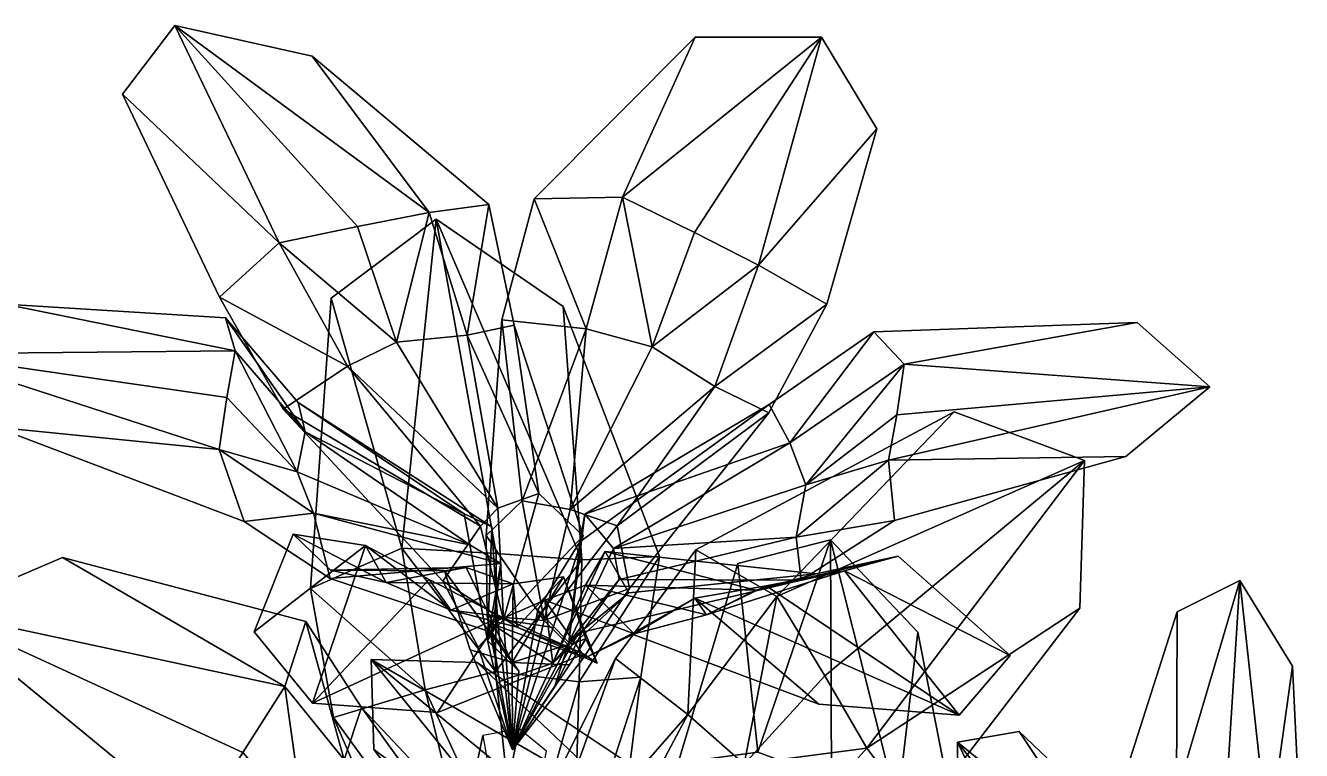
# Model space of a CAD drawing. Header units: metres. Extents: x -488 to 282, y -579 to 399.
# Drawn here: x 120.5 to 222, y 271.7 to 329.3 of the extents above; entities that cross this region are included whole.
import ezdxf

# ---------------------------------------------------------------- set-up
doc = ezdxf.new("R2010")
doc.units = ezdxf.units.M

msp = doc.modelspace()

# ---------------------------------------------------------------- linework, layer by layer
at = {"layer": 'coreopsi_1Pdcel', "color": 3}
for points in [[(158.152, 265.6449, 419.6849), (159.7494, 273.4234, 426.135), (156.8582, 272.902, 427.4759), (155.2336, 264.9882, 420.9017)], [(155.2336, 264.9882, 420.9017), (156.8582, 272.902, 427.4759), (157.2311, 270.8064, 429.9045), (155.5621, 262.6723, 423.1283)], [(160.3114, 263.7411, 421.1481), (161.9361, 271.6549, 427.7223), (159.7494, 273.4234, 426.135), (158.152, 265.6449, 419.6849)]]:
    msp.add_3dface(points, dxfattribs=at)
at = {"layer": 'coreopsi_1Petal1', "color": 3}
for points in [[(132.3839, 329.3286, 419.6786), (128.2127, 323.8712, 427.093), (140.6786, 312.0618, 435.2281)], [(132.3839, 329.3286, 419.6786), (140.6786, 312.0618, 435.2281), (128.2127, 323.8712, 427.093)], [(152.5904, 314.4592, 429.9161), (143.3046, 326.8857, 419.1799), (132.3839, 329.3286, 419.6786)], [(152.5904, 314.4592, 429.9161), (132.3839, 329.3286, 419.6786), (143.3046, 326.8857, 419.1799)], [(146.9043, 313.3588, 432.3873), (152.5904, 314.4592, 429.9161), (132.3839, 329.3286, 419.6786)], [(146.9043, 313.3588, 432.3873), (132.3839, 329.3286, 419.6786), (152.5904, 314.4592, 429.9161)], [(132.3839, 329.3286, 419.6786), (140.6786, 312.0618, 435.2281), (146.9043, 313.3588, 432.3873)], [(132.3839, 329.3286, 419.6786), (146.9043, 313.3588, 432.3873), (140.6786, 312.0618, 435.2281)], [(167.9809, 315.6938, 425.0471), (173.7487, 328.4108, 412.1609), (160.944, 315.5412, 423.2672)], [(167.9809, 315.6938, 425.0471), (160.944, 315.5412, 423.2672), (173.7487, 328.4108, 412.1609)], [(183.7883, 328.3973, 410.9942), (173.7487, 328.4108, 412.1609), (167.9809, 315.6938, 425.0471)], [(183.7883, 328.3973, 410.9942), (167.9809, 315.6938, 425.0471), (173.7487, 328.4108, 412.1609)], [(183.7883, 328.3973, 410.9942), (167.9809, 315.6938, 425.0471), (173.6938, 312.8734, 427.8615)], [(183.7883, 328.3973, 410.9942), (173.6938, 312.8734, 427.8615), (167.9809, 315.6938, 425.0471)], [(173.6938, 312.8734, 427.8615), (178.7829, 310.2707, 430.5028), (183.7883, 328.3973, 410.9942)], [(173.6938, 312.8734, 427.8615), (183.7883, 328.3973, 410.9942), (178.7829, 310.2707, 430.5028)], [(178.7829, 310.2707, 430.5028), (188.2024, 321.1203, 418.277), (183.7883, 328.3973, 410.9942)], [(178.7829, 310.2707, 430.5028), (183.7883, 328.3973, 410.9942), (188.2024, 321.1203, 418.277)], [(157.3316, 315.1037, 425.8228), (143.3046, 326.8857, 419.1799), (152.5904, 314.4592, 429.9161)], [(157.3316, 315.1037, 425.8228), (152.5904, 314.4592, 429.9161), (143.3046, 326.8857, 419.1799)], [(140.6786, 312.0618, 435.2281), (128.2127, 323.8712, 427.093), (135.9377, 307.7411, 438.6289)], [(140.6786, 312.0618, 435.2281), (135.9377, 307.7411, 438.6289), (128.2127, 323.8712, 427.093)], [(184.215, 307.1888, 431.3045), (188.2024, 321.1203, 418.277), (178.7829, 310.2707, 430.5028)], [(184.215, 307.1888, 431.3045), (178.7829, 310.2707, 430.5028), (188.2024, 321.1203, 418.277)], [(165.074, 305.2166, 427.741), (160.944, 315.5412, 423.2672), (158.3909, 305.9477, 425.797)], [(165.074, 305.2166, 427.741), (158.3909, 305.9477, 425.797), (160.944, 315.5412, 423.2672)], [(167.9809, 315.6938, 425.0471), (160.944, 315.5412, 423.2672), (165.074, 305.2166, 427.741)], [(167.9809, 315.6938, 425.0471), (165.074, 305.2166, 427.741), (160.944, 315.5412, 423.2672)], [(167.9809, 315.6938, 425.0471), (165.074, 305.2166, 427.741), (170.3273, 303.7976, 428.5833)], [(167.9809, 315.6938, 425.0471), (170.3273, 303.7976, 428.5833), (165.074, 305.2166, 427.741)], [(173.6938, 312.8734, 427.8615), (167.9809, 315.6938, 425.0471), (170.3273, 303.7976, 428.5833)], [(173.6938, 312.8734, 427.8615), (170.3273, 303.7976, 428.5833), (167.9809, 315.6938, 425.0471)], [(155.6276, 304.704, 429.1629), (157.3316, 315.1037, 425.8228), (152.5904, 314.4592, 429.9161)], [(155.6276, 304.704, 429.1629), (152.5904, 314.4592, 429.9161), (157.3316, 315.1037, 425.8228)], [(159.3473, 305.5177, 426.1922), (157.3316, 315.1037, 425.8228), (155.6276, 304.704, 429.1629)], [(159.3473, 305.5177, 426.1922), (155.6276, 304.704, 429.1629), (157.3316, 315.1037, 425.8228)], [(153.1626, 313.9471, 427.9521), (144.7961, 307.6574, 431.5809), (150.4334, 287.7827, 434.2212)], [(153.1626, 313.9471, 427.9521), (150.4334, 287.7827, 434.2212), (144.7961, 307.6574, 431.5809)], [(149.9993, 304.1659, 432.0175), (152.5904, 314.4592, 429.9161), (146.9043, 313.3588, 432.3873)], [(149.9993, 304.1659, 432.0175), (146.9043, 313.3588, 432.3873), (152.5904, 314.4592, 429.9161)], [(149.9993, 304.1659, 432.0175), (155.6276, 304.704, 429.1629), (152.5904, 314.4592, 429.9161)], [(149.9993, 304.1659, 432.0175), (152.5904, 314.4592, 429.9161), (155.6276, 304.704, 429.1629)], [(153.1626, 313.9471, 427.9521), (150.4334, 287.7827, 434.2212), (157.9396, 287.3668, 432.8922)], [(153.1626, 313.9471, 427.9521), (157.9396, 287.3668, 432.8922), (150.4334, 287.7827, 434.2212)], [(164.7269, 286.8562, 431.7497), (163.2666, 307.0008, 427.3166), (153.1626, 313.9471, 427.9521)], [(164.7269, 286.8562, 431.7497), (153.1626, 313.9471, 427.9521), (163.2666, 307.0008, 427.3166)], [(157.9396, 287.3668, 432.8922), (164.7269, 286.8562, 431.7497), (153.1626, 313.9471, 427.9521)], [(157.9396, 287.3668, 432.8922), (153.1626, 313.9471, 427.9521), (164.7269, 286.8562, 431.7497)], [(146.9043, 313.3588, 432.3873), (140.6786, 312.0618, 435.2281), (149.9993, 304.1659, 432.0175)], [(146.9043, 313.3588, 432.3873), (149.9993, 304.1659, 432.0175), (140.6786, 312.0618, 435.2281)], [(170.3273, 303.7976, 428.5833), (178.7829, 310.2707, 430.5028), (173.6938, 312.8734, 427.8615)], [(170.3273, 303.7976, 428.5833), (173.6938, 312.8734, 427.8615), (178.7829, 310.2707, 430.5028)], [(140.6786, 312.0618, 435.2281), (135.9377, 307.7411, 438.6289), (146.0967, 302.2592, 435.4019)], [(140.6786, 312.0618, 435.2281), (146.0967, 302.2592, 435.4019), (135.9377, 307.7411, 438.6289)], [(140.6786, 312.0618, 435.2281), (146.0967, 302.2592, 435.4019), (149.9993, 304.1659, 432.0175)], [(140.6786, 312.0618, 435.2281), (149.9993, 304.1659, 432.0175), (146.0967, 302.2592, 435.4019)], [(170.3273, 303.7976, 428.5833), (175.3252, 300.6332, 430.8468), (178.7829, 310.2707, 430.5028)], [(170.3273, 303.7976, 428.5833), (178.7829, 310.2707, 430.5028), (175.3252, 300.6332, 430.8468)], [(175.3252, 300.6332, 430.8468), (184.215, 307.1888, 431.3045), (178.7829, 310.2707, 430.5028)], [(175.3252, 300.6332, 430.8468), (178.7829, 310.2707, 430.5028), (184.215, 307.1888, 431.3045)], [(146.0967, 302.2592, 435.4019), (135.9377, 307.7411, 438.6289), (140.9991, 298.8349, 438.7586)], [(146.0967, 302.2592, 435.4019), (140.9991, 298.8349, 438.7586), (135.9377, 307.7411, 438.6289)], [(150.4334, 287.7827, 434.2212), (144.7961, 307.6574, 431.5809), (143.1564, 284.585, 434.6024)], [(150.4334, 287.7827, 434.2212), (143.1564, 284.585, 434.6024), (144.7961, 307.6574, 431.5809)], [(137.189, 303.4783, 447.7125), (118.9, 307.1811, 450.4896), (112.443, 303.2338, 458.7482)], [(137.189, 303.4783, 447.7125), (112.443, 303.2338, 458.7482), (118.9, 307.1811, 450.4896)], [(136.4213, 306.0875, 442.0334), (118.9, 307.1811, 450.4896), (137.189, 303.4783, 447.7125)], [(136.4213, 306.0875, 442.0334), (137.189, 303.4783, 447.7125), (118.9, 307.1811, 450.4896)], [(170.9247, 287.1125, 428.7237), (163.2666, 307.0008, 427.3166), (164.7269, 286.8562, 431.7497)], [(170.9247, 287.1125, 428.7237), (164.7269, 286.8562, 431.7497), (163.2666, 307.0008, 427.3166)], [(179.6009, 298.5482, 431.6803), (184.215, 307.1888, 431.3045), (175.3252, 300.6332, 430.8468)], [(179.6009, 298.5482, 431.6803), (175.3252, 300.6332, 430.8468), (184.215, 307.1888, 431.3045)], [(142.1735, 299.3525, 437.833), (136.4213, 306.0875, 442.0334), (142.7456, 297.0202, 442.023)], [(142.1735, 299.3525, 437.833), (142.7456, 297.0202, 442.023), (136.4213, 306.0875, 442.0334)], [(142.7456, 297.0202, 442.023), (136.4213, 306.0875, 442.0334), (137.189, 303.4783, 447.7125)], [(142.7456, 297.0202, 442.023), (137.189, 303.4783, 447.7125), (136.4213, 306.0875, 442.0334)], [(161.3074, 292.1408, 434.5612), (159.3473, 305.5177, 426.1922), (155.6276, 304.704, 429.1629)], [(161.3074, 292.1408, 434.5612), (155.6276, 304.704, 429.1629), (159.3473, 305.5177, 426.1922)], [(159.9926, 291.5412, 436.9478), (158.3909, 305.9477, 425.797), (157.1221, 288.8025, 433.0689)], [(159.9926, 291.5412, 436.9478), (157.1221, 288.8025, 433.0689), (158.3909, 305.9477, 425.797)], [(165.074, 305.2166, 427.741), (158.3909, 305.9477, 425.797), (159.9926, 291.5412, 436.9478)], [(165.074, 305.2166, 427.741), (159.9926, 291.5412, 436.9478), (158.3909, 305.9477, 425.797)], [(164.8352, 288.7788, 432.8759), (159.3473, 305.5177, 426.1922), (161.3074, 292.1408, 434.5612)], [(164.8352, 288.7788, 432.8759), (161.3074, 292.1408, 434.5612), (159.3473, 305.5177, 426.1922)], [(190.3778, 302.4198, 438.6281), (208.8994, 305.7276, 435.9726), (187.9521, 304.9878, 432.2853)], [(190.3778, 302.4198, 438.6281), (187.9521, 304.9878, 432.2853), (208.8994, 305.7276, 435.9726)], [(214.6771, 300.6192, 442.5054), (208.8994, 305.7276, 435.9726), (190.3778, 302.4198, 438.6281)], [(214.6771, 300.6192, 442.5054), (190.3778, 302.4198, 438.6281), (208.8994, 305.7276, 435.9726)], [(158.0695, 290.9615, 436.7788), (155.6276, 304.704, 429.1629), (149.9993, 304.1659, 432.0175)], [(158.0695, 290.9615, 436.7788), (149.9993, 304.1659, 432.0175), (155.6276, 304.704, 429.1629)], [(161.3074, 292.1408, 434.5612), (155.6276, 304.704, 429.1629), (158.0695, 290.9615, 436.7788)], [(161.3074, 292.1408, 434.5612), (158.0695, 290.9615, 436.7788), (155.6276, 304.704, 429.1629)], [(163.8086, 290.8575, 435.8092), (165.074, 305.2166, 427.741), (159.9926, 291.5412, 436.9478)], [(163.8086, 290.8575, 435.8092), (159.9926, 291.5412, 436.9478), (165.074, 305.2166, 427.741)], [(170.3273, 303.7976, 428.5833), (165.074, 305.2166, 427.741), (163.8086, 290.8575, 435.8092)], [(170.3273, 303.7976, 428.5833), (163.8086, 290.8575, 435.8092), (165.074, 305.2166, 427.741)], [(181.2702, 296.1454, 436.8499), (187.9521, 304.9878, 432.2853), (179.6253, 299.213, 430.7784)], [(181.2702, 296.1454, 436.8499), (179.6253, 299.213, 430.7784), (187.9521, 304.9878, 432.2853)], [(190.3778, 302.4198, 438.6281), (187.9521, 304.9878, 432.2853), (181.2702, 296.1454, 436.8499)], [(190.3778, 302.4198, 438.6281), (181.2702, 296.1454, 436.8499), (187.9521, 304.9878, 432.2853)], [(136.5121, 299.7594, 452.7485), (137.189, 303.4783, 447.7125), (112.443, 303.2338, 458.7482)], [(136.5121, 299.7594, 452.7485), (112.443, 303.2338, 458.7482), (137.189, 303.4783, 447.7125)], [(142.1137, 293.8466, 447.4677), (137.189, 303.4783, 447.7125), (136.5121, 299.7594, 452.7485)], [(142.1137, 293.8466, 447.4677), (136.5121, 299.7594, 452.7485), (137.189, 303.4783, 447.7125)], [(142.1137, 293.8466, 447.4677), (142.7456, 297.0202, 442.023), (137.189, 303.4783, 447.7125)], [(142.1137, 293.8466, 447.4677), (137.189, 303.4783, 447.7125), (142.7456, 297.0202, 442.023)], [(149.9993, 304.1659, 432.0175), (146.0967, 302.2592, 435.4019), (158.0695, 290.9615, 436.7788)], [(149.9993, 304.1659, 432.0175), (158.0695, 290.9615, 436.7788), (146.0967, 302.2592, 435.4019)], [(163.8086, 290.8575, 435.8092), (175.3252, 300.6332, 430.8468), (170.3273, 303.7976, 428.5833)], [(163.8086, 290.8575, 435.8092), (170.3273, 303.7976, 428.5833), (175.3252, 300.6332, 430.8468)], [(112.443, 303.2338, 458.7482), (118.1183, 297.4109, 464.7515), (135.9106, 295.6295, 458.3246)], [(112.443, 303.2338, 458.7482), (135.9106, 295.6295, 458.3246), (118.1183, 297.4109, 464.7515)], [(112.443, 303.2338, 458.7482), (135.9106, 295.6295, 458.3246), (136.5121, 299.7594, 452.7485)], [(112.443, 303.2338, 458.7482), (136.5121, 299.7594, 452.7485), (135.9106, 295.6295, 458.3246)], [(190.3778, 302.4198, 438.6281), (181.2702, 296.1454, 436.8499), (182.5424, 292.8127, 441.0445)], [(190.3778, 302.4198, 438.6281), (182.5424, 292.8127, 441.0445), (181.2702, 296.1454, 436.8499)], [(189.7916, 298.3968, 444.2835), (190.3778, 302.4198, 438.6281), (182.5424, 292.8127, 441.0445)], [(189.7916, 298.3968, 444.2835), (182.5424, 292.8127, 441.0445), (190.3778, 302.4198, 438.6281)], [(214.6771, 300.6192, 442.5054), (190.3778, 302.4198, 438.6281), (189.7916, 298.3968, 444.2835)], [(214.6771, 300.6192, 442.5054), (189.7916, 298.3968, 444.2835), (190.3778, 302.4198, 438.6281)], [(146.0967, 302.2592, 435.4019), (140.9991, 298.8349, 438.7586), (156.6729, 289.5381, 440.293)], [(146.0967, 302.2592, 435.4019), (156.6729, 289.5381, 440.293), (140.9991, 298.8349, 438.7586)], [(158.0695, 290.9615, 436.7788), (146.0967, 302.2592, 435.4019), (156.6729, 289.5381, 440.293)], [(158.0695, 290.9615, 436.7788), (156.6729, 289.5381, 440.293), (146.0967, 302.2592, 435.4019)], [(167.5515, 289.5517, 436.8474), (175.3252, 300.6332, 430.8468), (163.8086, 290.8575, 435.8092)], [(167.5515, 289.5517, 436.8474), (163.8086, 290.8575, 435.8092), (175.3252, 300.6332, 430.8468)], [(167.5515, 289.5517, 436.8474), (179.6009, 298.5482, 431.6803), (175.3252, 300.6332, 430.8468)], [(167.5515, 289.5517, 436.8474), (175.3252, 300.6332, 430.8468), (179.6009, 298.5482, 431.6803)], [(189.13, 294.7849, 449.3988), (207.9924, 295.0825, 449.5862), (214.6771, 300.6192, 442.5054)], [(189.13, 294.7849, 449.3988), (214.6771, 300.6192, 442.5054), (207.9924, 295.0825, 449.5862)], [(189.7916, 298.3968, 444.2835), (189.13, 294.7849, 449.3988), (214.6771, 300.6192, 442.5054)], [(189.7916, 298.3968, 444.2835), (214.6771, 300.6192, 442.5054), (189.13, 294.7849, 449.3988)], [(136.5121, 299.7594, 452.7485), (135.9106, 295.6295, 458.3246), (142.1137, 293.8466, 447.4677)], [(136.5121, 299.7594, 452.7485), (142.1137, 293.8466, 447.4677), (135.9106, 295.6295, 458.3246)], [(157.5746, 289.4705, 433.3466), (142.1735, 299.3525, 437.833), (155.3913, 290.5146, 437.8997)], [(157.5746, 289.4705, 433.3466), (155.3913, 290.5146, 437.8997), (142.1735, 299.3525, 437.833)], [(155.3913, 290.5146, 437.8997), (142.1735, 299.3525, 437.833), (142.7456, 297.0202, 442.023)], [(155.3913, 290.5146, 437.8997), (142.7456, 297.0202, 442.023), (142.1735, 299.3525, 437.833)], [(156.6729, 289.5381, 440.293), (140.9991, 298.8349, 438.7586), (153.6947, 285.1507, 438.6596)], [(156.6729, 289.5381, 440.293), (153.6947, 285.1507, 438.6596), (140.9991, 298.8349, 438.7586)], [(164.9828, 290.4872, 437.4051), (179.6253, 299.213, 430.7784), (164.5734, 288.2822, 432.33)], [(164.9828, 290.4872, 437.4051), (164.5734, 288.2822, 432.33), (179.6253, 299.213, 430.7784)], [(181.2702, 296.1454, 436.8499), (179.6253, 299.213, 430.7784), (164.9828, 290.4872, 437.4051)], [(181.2702, 296.1454, 436.8499), (164.9828, 290.4872, 437.4051), (179.6253, 299.213, 430.7784)], [(168.5405, 284.5851, 437.8185), (179.6009, 298.5482, 431.6803), (167.5515, 289.5517, 436.8474)], [(168.5405, 284.5851, 437.8185), (167.5515, 289.5517, 436.8474), (179.6009, 298.5482, 431.6803)], [(180.2318, 283.9312, 429.9157), (194.3371, 298.6282, 425.5813), (173.8034, 287.66, 427.07)], [(180.2318, 283.9312, 429.9157), (173.8034, 287.66, 427.07), (194.3371, 298.6282, 425.5813)], [(204.7071, 294.7568, 426.0316), (194.3371, 298.6282, 425.5813), (180.2318, 283.9312, 429.9157)], [(204.7071, 294.7568, 426.0316), (180.2318, 283.9312, 429.9157), (194.3371, 298.6282, 425.5813)], [(182.5424, 292.8127, 441.0445), (189.13, 294.7849, 449.3988), (189.7916, 298.3968, 444.2835)], [(182.5424, 292.8127, 441.0445), (189.7916, 298.3968, 444.2835), (189.13, 294.7849, 449.3988)], [(135.9106, 295.6295, 458.3246), (118.1183, 297.4109, 464.7515), (137.8835, 289.9016, 462.3258)], [(135.9106, 295.6295, 458.3246), (137.8835, 289.9016, 462.3258), (118.1183, 297.4109, 464.7515)], [(155.8432, 288.0481, 441.1408), (142.7456, 297.0202, 442.023), (142.1137, 293.8466, 447.4677)], [(155.8432, 288.0481, 441.1408), (142.1137, 293.8466, 447.4677), (142.7456, 297.0202, 442.023)], [(155.3913, 290.5146, 437.8997), (142.7456, 297.0202, 442.023), (155.8432, 288.0481, 441.1408)], [(155.3913, 290.5146, 437.8997), (155.8432, 288.0481, 441.1408), (142.7456, 297.0202, 442.023)], [(135.9106, 295.6295, 458.3246), (137.8835, 289.9016, 462.3258), (143.3935, 290.5674, 451.702)], [(135.9106, 295.6295, 458.3246), (143.3935, 290.5674, 451.702), (137.8835, 289.9016, 462.3258)], [(135.9106, 295.6295, 458.3246), (143.3935, 290.5674, 451.702), (142.1137, 293.8466, 447.4677)], [(135.9106, 295.6295, 458.3246), (142.1137, 293.8466, 447.4677), (143.3935, 290.5674, 451.702)], [(167.2572, 287.7562, 439.3273), (181.2702, 296.1454, 436.8499), (164.9828, 290.4872, 437.4051)], [(167.2572, 287.7562, 439.3273), (164.9828, 290.4872, 437.4051), (181.2702, 296.1454, 436.8499)], [(182.5424, 292.8127, 441.0445), (181.2702, 296.1454, 436.8499), (167.2572, 287.7562, 439.3273)], [(182.5424, 292.8127, 441.0445), (167.2572, 287.7562, 439.3273), (181.2702, 296.1454, 436.8499)], [(204.7071, 294.7568, 426.0316), (180.2318, 283.9312, 429.9157), (184.0649, 277.6402, 431.9188)], [(204.7071, 294.7568, 426.0316), (184.0649, 277.6402, 431.9188), (180.2318, 283.9312, 429.9157)], [(181.7697, 288.6572, 445.7615), (189.5856, 289.9978, 453.464), (189.13, 294.7849, 449.3988)], [(181.7697, 288.6572, 445.7615), (189.13, 294.7849, 449.3988), (189.5856, 289.9978, 453.464)], [(182.5424, 292.8127, 441.0445), (181.7697, 288.6572, 445.7615), (189.13, 294.7849, 449.3988)], [(182.5424, 292.8127, 441.0445), (189.13, 294.7849, 449.3988), (181.7697, 288.6572, 445.7615)], [(184.0649, 277.6402, 431.9188), (187.4053, 271.8947, 433.7804), (204.7071, 294.7568, 426.0316)], [(184.0649, 277.6402, 431.9188), (204.7071, 294.7568, 426.0316), (187.4053, 271.8947, 433.7804)], [(187.4053, 271.8947, 433.7804), (204.3312, 283.0212, 429.6208), (204.7071, 294.7568, 426.0316)], [(187.4053, 271.8947, 433.7804), (204.7071, 294.7568, 426.0316), (204.3312, 283.0212, 429.6208)], [(189.5856, 289.9978, 453.464), (207.9924, 295.0825, 449.5862), (189.13, 294.7849, 449.3988)], [(189.5856, 289.9978, 453.464), (189.13, 294.7849, 449.3988), (207.9924, 295.0825, 449.5862)], [(142.1137, 293.8466, 447.4677), (143.3935, 290.5674, 451.702), (155.8432, 288.0481, 441.1408)], [(142.1137, 293.8466, 447.4677), (155.8432, 288.0481, 441.1408), (143.3935, 290.5674, 451.702)], [(167.2572, 287.7562, 439.3273), (181.7697, 288.6572, 445.7615), (182.5424, 292.8127, 441.0445)], [(167.2572, 287.7562, 439.3273), (182.5424, 292.8127, 441.0445), (181.7697, 288.6572, 445.7615)], [(159.9926, 291.5412, 436.9478), (157.1221, 288.8025, 433.0689), (161.7448, 282.029, 432.1456)], [(159.9926, 291.5412, 436.9478), (161.7448, 282.029, 432.1456), (157.1221, 288.8025, 433.0689)], [(158.5034, 282.0877, 432.6932), (161.3074, 292.1408, 434.5612), (158.0695, 290.9615, 436.7788)], [(158.5034, 282.0877, 432.6932), (158.0695, 290.9615, 436.7788), (161.3074, 292.1408, 434.5612)], [(158.5034, 282.0877, 432.6932), (164.8352, 288.7788, 432.8759), (161.3074, 292.1408, 434.5612)], [(158.5034, 282.0877, 432.6932), (161.3074, 292.1408, 434.5612), (164.8352, 288.7788, 432.8759)], [(163.8086, 290.8575, 435.8092), (159.9926, 291.5412, 436.9478), (161.7448, 282.029, 432.1456)], [(163.8086, 290.8575, 435.8092), (161.7448, 282.029, 432.1456), (159.9926, 291.5412, 436.9478)], [(143.3935, 290.5674, 451.702), (137.8835, 289.9016, 462.3258), (144.734, 285.3754, 456.1991)], [(143.3935, 290.5674, 451.702), (144.734, 285.3754, 456.1991), (137.8835, 289.9016, 462.3258)], [(155.8432, 288.0481, 441.1408), (143.3935, 290.5674, 451.702), (158.2966, 286.5665, 443.9889)], [(155.8432, 288.0481, 441.1408), (158.2966, 286.5665, 443.9889), (143.3935, 290.5674, 451.702)], [(143.3935, 290.5674, 451.702), (144.734, 285.3754, 456.1991), (158.2966, 286.5665, 443.9889)], [(143.3935, 290.5674, 451.702), (158.2966, 286.5665, 443.9889), (144.734, 285.3754, 456.1991)], [(157.2459, 280.4422, 435.1569), (155.3913, 290.5146, 437.8997), (155.8432, 288.0481, 441.1408)], [(157.2459, 280.4422, 435.1569), (155.8432, 288.0481, 441.1408), (155.3913, 290.5146, 437.8997)], [(157.2459, 280.4422, 435.1569), (157.5746, 289.4705, 433.3466), (155.3913, 290.5146, 437.8997)], [(157.2459, 280.4422, 435.1569), (155.3913, 290.5146, 437.8997), (157.5746, 289.4705, 433.3466)], [(158.0695, 290.9615, 436.7788), (156.6729, 289.5381, 440.293), (158.5034, 282.0877, 432.6932)], [(158.0695, 290.9615, 436.7788), (158.5034, 282.0877, 432.6932), (156.6729, 289.5381, 440.293)], [(161.7448, 282.029, 432.1456), (167.5515, 289.5517, 436.8474), (163.8086, 290.8575, 435.8092)], [(161.7448, 282.029, 432.1456), (163.8086, 290.8575, 435.8092), (167.5515, 289.5517, 436.8474)], [(167.2572, 287.7562, 439.3273), (164.9828, 290.4872, 437.4051), (163.6926, 280.2773, 434.1326)], [(167.2572, 287.7562, 439.3273), (163.6926, 280.2773, 434.1326), (164.9828, 290.4872, 437.4051)], [(164.9828, 290.4872, 437.4051), (164.5734, 288.2822, 432.33), (163.6926, 280.2773, 434.1326)], [(164.9828, 290.4872, 437.4051), (163.6926, 280.2773, 434.1326), (164.5734, 288.2822, 432.33)], [(156.6729, 289.5381, 440.293), (153.6947, 285.1507, 438.6596), (158.5034, 282.0877, 432.6932)], [(156.6729, 289.5381, 440.293), (158.5034, 282.0877, 432.6932), (153.6947, 285.1507, 438.6596)], [(158.0588, 281.8372, 430.924), (157.5746, 289.4705, 433.3466), (157.2459, 280.4422, 435.1569)], [(158.0588, 281.8372, 430.924), (157.2459, 280.4422, 435.1569), (157.5746, 289.4705, 433.3466)], [(161.7448, 282.029, 432.1456), (168.5405, 284.5851, 437.8185), (167.5515, 289.5517, 436.8474)], [(161.7448, 282.029, 432.1456), (167.5515, 289.5517, 436.8474), (168.5405, 284.5851, 437.8185)], [(182.1858, 285.2359, 449.1445), (189.5856, 289.9978, 453.464), (181.7697, 288.6572, 445.7615)], [(182.1858, 285.2359, 449.1445), (181.7697, 288.6572, 445.7615), (189.5856, 289.9978, 453.464)], [(141.7919, 288.8965, 464.1929), (138.6899, 281.1433, 481.7987), (147.5362, 287.9926, 466.6085)], [(141.7919, 288.8965, 464.1929), (147.5362, 287.9926, 466.6085), (138.6899, 281.1433, 481.7987)], [(144.7584, 286.0402, 455.2972), (141.7919, 288.8965, 464.1929), (149.1901, 285.0441, 456.9377)], [(144.7584, 286.0402, 455.2972), (149.1901, 285.0441, 456.9377), (141.7919, 288.8965, 464.1929)], [(149.1901, 285.0441, 456.9377), (141.7919, 288.8965, 464.1929), (147.5362, 287.9926, 466.6085)], [(149.1901, 285.0441, 456.9377), (147.5362, 287.9926, 466.6085), (141.7919, 288.8965, 464.1929)], [(161.7448, 282.029, 432.1456), (157.1221, 288.8025, 433.0689), (157.2139, 282.3687, 432.7334)], [(161.7448, 282.029, 432.1456), (157.2139, 282.3687, 432.7334), (157.1221, 288.8025, 433.0689)], [(162.4548, 281.474, 430.5639), (164.8352, 288.7788, 432.8759), (158.5034, 282.0877, 432.6932)], [(162.4548, 281.474, 430.5639), (158.5034, 282.0877, 432.6932), (164.8352, 288.7788, 432.8759)], [(163.6926, 280.2773, 434.1326), (164.5734, 288.2822, 432.33), (161.2318, 282.8758, 431.272)], [(163.6926, 280.2773, 434.1326), (161.2318, 282.8758, 431.272), (164.5734, 288.2822, 432.33)], [(167.7091, 285.2896, 442.5684), (181.7697, 288.6572, 445.7615), (167.2572, 287.7562, 439.3273)], [(167.7091, 285.2896, 442.5684), (167.2572, 287.7562, 439.3273), (181.7697, 288.6572, 445.7615)], [(167.7091, 285.2896, 442.5684), (182.1858, 285.2359, 449.1445), (181.7697, 288.6572, 445.7615)], [(167.7091, 285.2896, 442.5684), (181.7697, 288.6572, 445.7615), (182.1858, 285.2359, 449.1445)], [(184.5103, 288.4387, 361.918), (177.1407, 286.5629, 367.104), (178.7415, 271.5692, 375.5932)], [(184.5103, 288.4387, 361.918), (178.7415, 271.5692, 375.5932), (177.1407, 286.5629, 367.104)], [(184.5103, 288.4387, 361.918), (178.7415, 271.5692, 375.5932), (184.5807, 269.3745, 374.4437)], [(184.5103, 288.4387, 361.918), (184.5807, 269.3745, 374.4437), (178.7415, 271.5692, 375.5932)], [(189.8455, 267.3092, 373.4946), (191.4576, 281.1165, 363.3979), (184.5103, 288.4387, 361.918)], [(189.8455, 267.3092, 373.4946), (184.5103, 288.4387, 361.918), (191.4576, 281.1165, 363.3979)], [(184.5807, 269.3745, 374.4437), (189.8455, 267.3092, 373.4946), (184.5103, 288.4387, 361.918)], [(184.5807, 269.3745, 374.4437), (184.5103, 288.4387, 361.918), (189.8455, 267.3092, 373.4946)], [(147.5362, 287.9926, 466.6085), (138.6899, 281.1433, 481.7987), (143.3318, 275.4557, 490.2594)], [(147.5362, 287.9926, 466.6085), (143.3318, 275.4557, 490.2594), (138.6899, 281.1433, 481.7987)], [(150.4334, 287.7827, 434.2212), (143.1564, 284.585, 434.6024), (152.287, 276.5363, 429.6574)], [(150.4334, 287.7827, 434.2212), (152.287, 276.5363, 429.6574), (143.1564, 284.585, 434.6024)], [(152.6099, 285.2828, 469.1706), (147.5362, 287.9926, 466.6085), (143.3318, 275.4557, 490.2594)], [(152.6099, 285.2828, 469.1706), (143.3318, 275.4557, 490.2594), (147.5362, 287.9926, 466.6085)], [(154.3287, 282.8617, 459.9289), (149.1901, 285.0441, 456.9377), (147.5362, 287.9926, 466.6085)], [(154.3287, 282.8617, 459.9289), (147.5362, 287.9926, 466.6085), (149.1901, 285.0441, 456.9377)], [(154.3287, 282.8617, 459.9289), (147.5362, 287.9926, 466.6085), (152.6099, 285.2828, 469.1706)], [(154.3287, 282.8617, 459.9289), (152.6099, 285.2828, 469.1706), (147.5362, 287.9926, 466.6085)], [(150.4334, 287.7827, 434.2212), (152.287, 276.5363, 429.6574), (157.8783, 277.9729, 427.8968)], [(150.4334, 287.7827, 434.2212), (157.8783, 277.9729, 427.8968), (152.287, 276.5363, 429.6574)], [(157.9396, 287.3668, 432.8922), (150.4334, 287.7827, 434.2212), (157.8783, 277.9729, 427.8968)], [(157.9396, 287.3668, 432.8922), (157.8783, 277.9729, 427.8968), (150.4334, 287.7827, 434.2212)], [(155.8432, 288.0481, 441.1408), (158.2966, 286.5665, 443.9889), (157.2459, 280.4422, 435.1569)], [(155.8432, 288.0481, 441.1408), (157.2459, 280.4422, 435.1569), (158.2966, 286.5665, 443.9889)], [(157.8783, 277.9729, 427.8968), (164.7269, 286.8562, 431.7497), (157.9396, 287.3668, 432.8922)], [(157.8783, 277.9729, 427.8968), (157.9396, 287.3668, 432.8922), (164.7269, 286.8562, 431.7497)], [(165.0309, 284.8428, 443.6893), (166.6066, 287.5157, 441.101), (162.4352, 278.6318, 436.5963)], [(165.0309, 284.8428, 443.6893), (162.4352, 278.6318, 436.5963), (166.6066, 287.5157, 441.101)], [(166.6066, 287.5157, 441.101), (168.4847, 284.2269, 437.046), (162.4352, 278.6318, 436.5963)], [(166.6066, 287.5157, 441.101), (162.4352, 278.6318, 436.5963), (168.4847, 284.2269, 437.046)], [(163.6926, 280.2773, 434.1326), (167.7091, 285.2896, 442.5684), (167.2572, 287.7562, 439.3273)], [(163.6926, 280.2773, 434.1326), (167.2572, 287.7562, 439.3273), (167.7091, 285.2896, 442.5684)], [(169.4258, 277.5297, 424.1014), (170.9247, 287.1125, 428.7237), (164.53, 277.1653, 426.0807)], [(169.4258, 277.5297, 424.1014), (164.53, 277.1653, 426.0807), (170.9247, 287.1125, 428.7237)], [(164.53, 277.1653, 426.0807), (170.9247, 287.1125, 428.7237), (164.7269, 286.8562, 431.7497)], [(164.53, 277.1653, 426.0807), (164.7269, 286.8562, 431.7497), (170.9247, 287.1125, 428.7237)], [(165.0309, 284.8428, 443.6893), (178.567, 284.4536, 453.1499), (166.6066, 287.5157, 441.101)], [(165.0309, 284.8428, 443.6893), (166.6066, 287.5157, 441.101), (178.567, 284.4536, 453.1499)], [(166.6066, 287.5157, 441.101), (183.3602, 285.7534, 448.219), (168.4847, 284.2269, 437.046)], [(166.6066, 287.5157, 441.101), (168.4847, 284.2269, 437.046), (183.3602, 285.7534, 448.219)], [(178.567, 284.4536, 453.1499), (183.3602, 285.7534, 448.219), (166.6066, 287.5157, 441.101)], [(178.567, 284.4536, 453.1499), (166.6066, 287.5157, 441.101), (183.3602, 285.7534, 448.219)], [(173.1601, 274.5591, 426.3235), (173.8034, 287.66, 427.07), (167.4145, 279.0027, 423.8568)], [(173.1601, 274.5591, 426.3235), (167.4145, 279.0027, 423.8568), (173.8034, 287.66, 427.07)], [(180.2318, 283.9312, 429.9157), (173.8034, 287.66, 427.07), (173.1601, 274.5591, 426.3235)], [(180.2318, 283.9312, 429.9157), (173.1601, 274.5591, 426.3235), (173.8034, 287.66, 427.07)], [(178.567, 284.4536, 453.1499), (189.8978, 287.1483, 455.9822), (183.3602, 285.7534, 448.219)], [(178.567, 284.4536, 453.1499), (183.3602, 285.7534, 448.219), (189.8978, 287.1483, 455.9822)], [(185.6097, 285.9874, 461.7246), (189.8978, 287.1483, 455.9822), (178.567, 284.4536, 453.1499)], [(185.6097, 285.9874, 461.7246), (178.567, 284.4536, 453.1499), (189.8978, 287.1483, 455.9822)], [(185.6097, 285.9874, 461.7246), (198.805, 279.2673, 473.6312), (189.8978, 287.1483, 455.9822)], [(185.6097, 285.9874, 461.7246), (189.8978, 287.1483, 455.9822), (198.805, 279.2673, 473.6312)], [(141.1346, 276.7971, 440.9418), (123.4575, 287.0358, 444.1468), (113.3963, 282.7507, 449.7288)], [(141.1346, 276.7971, 440.9418), (113.3963, 282.7507, 449.7288), (123.4575, 287.0358, 444.1468)], [(142.806, 281.9513, 436.667), (123.4575, 287.0358, 444.1468), (141.1346, 276.7971, 440.9418)], [(142.806, 281.9513, 436.667), (141.1346, 276.7971, 440.9418), (123.4575, 287.0358, 444.1468)], [(158.2966, 286.5665, 443.9889), (144.734, 285.3754, 456.1991), (157.6059, 281.0954, 443.3756)], [(158.2966, 286.5665, 443.9889), (157.6059, 281.0954, 443.3756), (144.734, 285.3754, 456.1991)], [(153.8103, 285.9884, 438.7734), (144.7584, 286.0402, 455.2972), (155.5488, 286.2526, 443.6206)], [(153.8103, 285.9884, 438.7734), (155.5488, 286.2526, 443.6206), (144.7584, 286.0402, 455.2972)], [(155.5488, 286.2526, 443.6206), (144.7584, 286.0402, 455.2972), (149.1901, 285.0441, 456.9377)], [(155.5488, 286.2526, 443.6206), (149.1901, 285.0441, 456.9377), (144.7584, 286.0402, 455.2972)], [(155.5488, 286.2526, 443.6206), (149.1901, 285.0441, 456.9377), (159.2918, 284.9468, 444.6589)], [(155.5488, 286.2526, 443.6206), (159.2918, 284.9468, 444.6589), (149.1901, 285.0441, 456.9377)], [(159.1937, 278.6906, 437.1439), (153.8103, 285.9884, 438.7734), (155.5488, 286.2526, 443.6206)], [(159.1937, 278.6906, 437.1439), (155.5488, 286.2526, 443.6206), (153.8103, 285.9884, 438.7734)], [(159.1937, 278.6906, 437.1439), (155.5488, 286.2526, 443.6206), (159.2918, 284.9468, 444.6589)], [(159.1937, 278.6906, 437.1439), (159.2918, 284.9468, 444.6589), (155.5488, 286.2526, 443.6206)], [(158.2966, 286.5665, 443.9889), (157.6059, 281.0954, 443.3756), (157.2459, 280.4422, 435.1569)], [(158.2966, 286.5665, 443.9889), (157.2459, 280.4422, 435.1569), (157.6059, 281.0954, 443.3756)], [(157.8783, 277.9729, 427.8968), (164.53, 277.1653, 426.0807), (164.7269, 286.8562, 431.7497)], [(157.8783, 277.9729, 427.8968), (164.7269, 286.8562, 431.7497), (164.53, 277.1653, 426.0807)], [(178.7415, 271.5692, 375.5932), (177.1407, 286.5629, 367.104), (172.3906, 270.7358, 377.2328)], [(178.7415, 271.5692, 375.5932), (172.3906, 270.7358, 377.2328), (177.1407, 286.5629, 367.104)], [(143.3318, 275.4557, 490.2594), (158.3074, 282.3555, 471.9057), (152.6099, 285.2828, 469.1706)], [(143.3318, 275.4557, 490.2594), (152.6099, 285.2828, 469.1706), (158.3074, 282.3555, 471.9057)], [(152.6099, 285.2828, 469.1706), (158.3074, 282.3555, 471.9057), (154.3287, 282.8617, 459.9289)], [(152.6099, 285.2828, 469.1706), (154.3287, 282.8617, 459.9289), (158.3074, 282.3555, 471.9057)], [(158.5034, 282.0877, 432.6932), (153.6947, 285.1507, 438.6596), (156.5092, 279.9055, 436.1935)], [(158.5034, 282.0877, 432.6932), (156.5092, 279.9055, 436.1935), (153.6947, 285.1507, 438.6596)], [(155.8616, 279.6927, 434.2427), (153.8103, 285.9884, 438.7734), (159.1937, 278.6906, 437.1439)], [(155.8616, 279.6927, 434.2427), (159.1937, 278.6906, 437.1439), (153.8103, 285.9884, 438.7734)], [(159.2918, 284.9468, 444.6589), (163.2869, 285.5125, 444.4461), (159.1937, 278.6906, 437.1439)], [(159.2918, 284.9468, 444.6589), (159.1937, 278.6906, 437.1439), (163.2869, 285.5125, 444.4461)], [(163.2869, 285.5125, 444.4461), (165.0573, 280.5751, 442.6367), (159.1937, 278.6906, 437.1439)], [(163.2869, 285.5125, 444.4461), (159.1937, 278.6906, 437.1439), (165.0573, 280.5751, 442.6367)], [(159.2918, 284.9468, 444.6589), (159.5897, 281.4962, 460.8108), (163.2869, 285.5125, 444.4461)], [(159.2918, 284.9468, 444.6589), (163.2869, 285.5125, 444.4461), (159.5897, 281.4962, 460.8108)], [(159.5897, 281.4962, 460.8108), (165.9684, 278.6407, 461.1806), (163.2869, 285.5125, 444.4461)], [(159.5897, 281.4962, 460.8108), (163.2869, 285.5125, 444.4461), (165.9684, 278.6407, 461.1806)], [(163.2869, 285.5125, 444.4461), (165.9684, 278.6407, 461.1806), (165.0573, 280.5751, 442.6367)], [(163.2869, 285.5125, 444.4461), (165.0573, 280.5751, 442.6367), (165.9684, 278.6407, 461.1806)], [(163.6926, 280.2773, 434.1326), (164.7761, 281.103, 443.2453), (167.7091, 285.2896, 442.5684)], [(163.6926, 280.2773, 434.1326), (167.7091, 285.2896, 442.5684), (164.7761, 281.103, 443.2453)], [(164.7761, 281.103, 443.2453), (182.1858, 285.2359, 449.1445), (167.7091, 285.2896, 442.5684)], [(164.7761, 281.103, 443.2453), (167.7091, 285.2896, 442.5684), (182.1858, 285.2359, 449.1445)], [(185.6097, 285.9874, 461.7246), (178.567, 284.4536, 453.1499), (174.6567, 282.4934, 456.4946)], [(185.6097, 285.9874, 461.7246), (174.6567, 282.4934, 456.4946), (178.567, 284.4536, 453.1499)], [(179.3994, 284.7975, 464.6447), (185.6097, 285.9874, 461.7246), (174.6567, 282.4934, 456.4946)], [(179.3994, 284.7975, 464.6447), (174.6567, 282.4934, 456.4946), (185.6097, 285.9874, 461.7246)], [(194.7362, 274.5244, 481.575), (185.6097, 285.9874, 461.7246), (179.3994, 284.7975, 464.6447)], [(194.7362, 274.5244, 481.575), (179.3994, 284.7975, 464.6447), (185.6097, 285.9874, 461.7246)], [(194.7362, 274.5244, 481.575), (198.805, 279.2673, 473.6312), (185.6097, 285.9874, 461.7246)], [(194.7362, 274.5244, 481.575), (185.6097, 285.9874, 461.7246), (198.805, 279.2673, 473.6312)], [(217.0577, 285.2123, 397.5964), (212.0786, 282.7266, 402.9967), (212.029, 268.1977, 404.1953)], [(217.0577, 285.2123, 397.5964), (212.029, 268.1977, 404.1953), (212.0786, 282.7266, 402.9967)], [(217.0577, 285.2123, 397.5964), (212.029, 268.1977, 404.1953), (215.855, 266.3307, 400.9654)], [(217.0577, 285.2123, 397.5964), (215.855, 266.3307, 400.9654), (212.029, 268.1977, 404.1953)], [(215.855, 266.3307, 400.9654), (219.3059, 264.5509, 398.0908), (217.0577, 285.2123, 397.5964)], [(215.855, 266.3307, 400.9654), (217.0577, 285.2123, 397.5964), (219.3059, 264.5509, 398.0908)], [(219.3059, 264.5509, 398.0908), (221.2424, 278.4151, 394.4107), (217.0577, 285.2123, 397.5964)], [(219.3059, 264.5509, 398.0908), (217.0577, 285.2123, 397.5964), (221.2424, 278.4151, 394.4107)], [(152.287, 276.5363, 429.6574), (143.1564, 284.585, 434.6024), (144.9867, 274.3163, 430.4439)], [(152.287, 276.5363, 429.6574), (144.9867, 274.3163, 430.4439), (143.1564, 284.585, 434.6024)], [(159.2918, 284.9468, 444.6589), (149.1901, 285.0441, 456.9377), (154.3287, 282.8617, 459.9289)], [(159.2918, 284.9468, 444.6589), (154.3287, 282.8617, 459.9289), (149.1901, 285.0441, 456.9377)], [(154.3287, 282.8617, 459.9289), (159.5897, 281.4962, 460.8108), (159.2918, 284.9468, 444.6589)], [(154.3287, 282.8617, 459.9289), (159.2918, 284.9468, 444.6589), (159.5897, 281.4962, 460.8108)], [(164.7802, 278.9559, 433.5121), (168.5405, 284.5851, 437.8185), (161.7448, 282.029, 432.1456)], [(164.7802, 278.9559, 433.5121), (161.7448, 282.029, 432.1456), (168.5405, 284.5851, 437.8185)], [(162.4352, 278.6318, 436.5963), (161.793, 283.6635, 445.9069), (165.0309, 284.8428, 443.6893)], [(162.4352, 278.6318, 436.5963), (165.0309, 284.8428, 443.6893), (161.793, 283.6635, 445.9069)], [(161.793, 283.6635, 445.9069), (168.8877, 280.9733, 458.6216), (165.0309, 284.8428, 443.6893)], [(161.793, 283.6635, 445.9069), (165.0309, 284.8428, 443.6893), (168.8877, 280.9733, 458.6216)], [(162.4352, 278.6318, 436.5963), (168.4847, 284.2269, 437.046), (164.4523, 280.9745, 433.2149)], [(162.4352, 278.6318, 436.5963), (164.4523, 280.9745, 433.2149), (168.4847, 284.2269, 437.046)], [(165.0309, 284.8428, 443.6893), (168.8877, 280.9733, 458.6216), (174.6567, 282.4934, 456.4946)], [(165.0309, 284.8428, 443.6893), (174.6567, 282.4934, 456.4946), (168.8877, 280.9733, 458.6216)], [(174.6567, 282.4934, 456.4946), (178.567, 284.4536, 453.1499), (165.0309, 284.8428, 443.6893)], [(174.6567, 282.4934, 456.4946), (165.0309, 284.8428, 443.6893), (178.567, 284.4536, 453.1499)], [(174.6567, 282.4934, 456.4946), (173.7286, 283.8041, 467.1952), (179.3994, 284.7975, 464.6447)], [(174.6567, 282.4934, 456.4946), (179.3994, 284.7975, 464.6447), (173.7286, 283.8041, 467.1952)], [(179.3994, 284.7975, 464.6447), (173.7286, 283.8041, 467.1952), (194.7362, 274.5244, 481.575)], [(179.3994, 284.7975, 464.6447), (194.7362, 274.5244, 481.575), (173.7286, 283.8041, 467.1952)], [(162.4352, 278.6318, 436.5963), (157.5156, 281.7947, 443.716), (161.793, 283.6635, 445.9069)], [(162.4352, 278.6318, 436.5963), (161.793, 283.6635, 445.9069), (157.5156, 281.7947, 443.716)], [(157.5156, 281.7947, 443.716), (165.012, 279.0707, 460.7853), (161.793, 283.6635, 445.9069)], [(157.5156, 281.7947, 443.716), (161.793, 283.6635, 445.9069), (165.012, 279.0707, 460.7853)], [(161.793, 283.6635, 445.9069), (165.012, 279.0707, 460.7853), (168.8877, 280.9733, 458.6216)], [(161.793, 283.6635, 445.9069), (168.8877, 280.9733, 458.6216), (165.012, 279.0707, 460.7853)], [(168.6753, 280.9816, 469.6746), (183.5878, 275.3779, 480.8959), (173.7286, 283.8041, 467.1952)], [(168.6753, 280.9816, 469.6746), (173.7286, 283.8041, 467.1952), (183.5878, 275.3779, 480.8959)], [(168.8877, 280.9733, 458.6216), (168.6753, 280.9816, 469.6746), (173.7286, 283.8041, 467.1952)], [(168.8877, 280.9733, 458.6216), (173.7286, 283.8041, 467.1952), (168.6753, 280.9816, 469.6746)], [(174.6567, 282.4934, 456.4946), (168.8877, 280.9733, 458.6216), (173.7286, 283.8041, 467.1952)], [(174.6567, 282.4934, 456.4946), (173.7286, 283.8041, 467.1952), (168.8877, 280.9733, 458.6216)], [(180.2318, 283.9312, 429.9157), (173.1601, 274.5591, 426.3235), (177.6488, 270.6123, 427.1602)], [(180.2318, 283.9312, 429.9157), (177.6488, 270.6123, 427.1602), (173.1601, 274.5591, 426.3235)], [(173.7286, 283.8041, 467.1952), (183.5878, 275.3779, 480.8959), (194.7362, 274.5244, 481.575)], [(173.7286, 283.8041, 467.1952), (194.7362, 274.5244, 481.575), (183.5878, 275.3779, 480.8959)], [(184.0649, 277.6402, 431.9188), (180.2318, 283.9312, 429.9157), (177.6488, 270.6123, 427.1602)], [(184.0649, 277.6402, 431.9188), (177.6488, 270.6123, 427.1602), (180.2318, 283.9312, 429.9157)], [(137.7841, 271.5549, 443.9297), (141.1346, 276.7971, 440.9418), (113.3963, 282.7507, 449.7288)], [(137.7841, 271.5549, 443.9297), (113.3963, 282.7507, 449.7288), (141.1346, 276.7971, 440.9418)], [(113.3963, 282.7507, 449.7288), (115.381, 272.3775, 453.0733), (134.2177, 265.674, 447.2429)], [(113.3963, 282.7507, 449.7288), (134.2177, 265.674, 447.2429), (115.381, 272.3775, 453.0733)], [(113.3963, 282.7507, 449.7288), (134.2177, 265.674, 447.2429), (137.7841, 271.5549, 443.9297)], [(113.3963, 282.7507, 449.7288), (137.7841, 271.5549, 443.9297), (134.2177, 265.674, 447.2429)], [(143.3318, 275.4557, 490.2594), (153.2691, 274.7278, 488.5632), (158.3074, 282.3555, 471.9057)], [(143.3318, 275.4557, 490.2594), (158.3074, 282.3555, 471.9057), (153.2691, 274.7278, 488.5632)], [(158.3074, 282.3555, 471.9057), (153.2691, 274.7278, 488.5632), (164.8916, 279.3482, 471.3439)], [(158.3074, 282.3555, 471.9057), (164.8916, 279.3482, 471.3439), (153.2691, 274.7278, 488.5632)], [(158.3074, 282.3555, 471.9057), (159.5897, 281.4962, 460.8108), (154.3287, 282.8617, 459.9289)], [(158.3074, 282.3555, 471.9057), (154.3287, 282.8617, 459.9289), (159.5897, 281.4962, 460.8108)], [(158.5034, 282.0877, 432.6932), (156.5092, 279.9055, 436.1935), (159.2361, 271.7552, 428.2683)], [(158.5034, 282.0877, 432.6932), (159.2361, 271.7552, 428.2683), (156.5092, 279.9055, 436.1935)], [(161.7448, 282.029, 432.1456), (157.2139, 282.3687, 432.7334), (159.2361, 271.7552, 428.2683)], [(161.7448, 282.029, 432.1456), (159.2361, 271.7552, 428.2683), (157.2139, 282.3687, 432.7334)], [(158.3074, 282.3555, 471.9057), (164.8916, 279.3482, 471.3439), (159.5897, 281.4962, 460.8108)], [(158.3074, 282.3555, 471.9057), (159.5897, 281.4962, 460.8108), (164.8916, 279.3482, 471.3439)], [(159.2361, 271.7552, 428.2683), (162.4548, 281.474, 430.5639), (158.5034, 282.0877, 432.6932)], [(159.2361, 271.7552, 428.2683), (158.5034, 282.0877, 432.6932), (162.4548, 281.474, 430.5639)], [(163.6926, 280.2773, 434.1326), (161.2318, 282.8758, 431.272), (159.2361, 271.7552, 428.2683)], [(163.6926, 280.2773, 434.1326), (159.2361, 271.7552, 428.2683), (161.2318, 282.8758, 431.272)], [(159.2361, 271.7552, 428.2683), (164.7802, 278.9559, 433.5121), (161.7448, 282.029, 432.1456)], [(159.2361, 271.7552, 428.2683), (161.7448, 282.029, 432.1456), (164.7802, 278.9559, 433.5121)], [(191.5683, 266.3904, 433.706), (204.3312, 283.0212, 429.6208), (187.4053, 271.8947, 433.7804)], [(191.5683, 266.3904, 433.706), (187.4053, 271.8947, 433.7804), (204.3312, 283.0212, 429.6208)], [(212.029, 268.1977, 404.1953), (212.0786, 282.7266, 402.9967), (207.2605, 267.6535, 407.0226)], [(212.029, 268.1977, 404.1953), (207.2605, 267.6535, 407.0226), (212.0786, 282.7266, 402.9967)], [(145.8403, 270.9522, 432.5881), (142.806, 281.9513, 436.667), (141.1346, 276.7971, 440.9418)], [(145.8403, 270.9522, 432.5881), (141.1346, 276.7971, 440.9418), (142.806, 281.9513, 436.667)], [(147.2157, 275.1262, 429.6374), (142.806, 281.9513, 436.667), (145.8403, 270.9522, 432.5881)], [(147.2157, 275.1262, 429.6374), (145.8403, 270.9522, 432.5881), (142.806, 281.9513, 436.667)], [(159.2361, 271.7552, 428.2683), (158.0588, 281.8372, 430.924), (157.2459, 280.4422, 435.1569)], [(159.2361, 271.7552, 428.2683), (157.2459, 280.4422, 435.1569), (158.0588, 281.8372, 430.924)], [(157.2459, 280.4422, 435.1569), (157.6059, 281.0954, 443.3756), (159.7298, 278.0042, 438.1364)], [(157.2459, 280.4422, 435.1569), (159.7298, 278.0042, 438.1364), (157.6059, 281.0954, 443.3756)], [(158.187, 277.1746, 437.191), (157.5156, 281.7947, 443.716), (162.4352, 278.6318, 436.5963)], [(158.187, 277.1746, 437.191), (162.4352, 278.6318, 436.5963), (157.5156, 281.7947, 443.716)], [(159.5897, 281.4962, 460.8108), (164.8916, 279.3482, 471.3439), (165.9684, 278.6407, 461.1806)], [(159.5897, 281.4962, 460.8108), (165.9684, 278.6407, 461.1806), (164.8916, 279.3482, 471.3439)], [(162.5829, 276.8115, 436.8309), (164.7761, 281.103, 443.2453), (163.6926, 280.2773, 434.1326)], [(162.5829, 276.8115, 436.8309), (163.6926, 280.2773, 434.1326), (164.7761, 281.103, 443.2453)], [(194.5479, 265.3249, 370.8805), (191.4576, 281.1165, 363.3979), (189.8455, 267.3092, 373.4946)], [(194.5479, 265.3249, 370.8805), (189.8455, 267.3092, 373.4946), (191.4576, 281.1165, 363.3979)], [(157.2459, 280.4422, 435.1569), (159.7298, 278.0042, 438.1364), (159.2361, 271.7552, 428.2683)], [(157.2459, 280.4422, 435.1569), (159.2361, 271.7552, 428.2683), (159.7298, 278.0042, 438.1364)], [(159.1937, 278.6906, 437.1439), (165.0573, 280.5751, 442.6367), (163.7477, 278.5113, 436.6751)], [(159.1937, 278.6906, 437.1439), (163.7477, 278.5113, 436.6751), (165.0573, 280.5751, 442.6367)], [(162.4352, 278.6318, 436.5963), (164.4523, 280.9745, 433.2149), (159.2361, 271.7552, 428.2683)], [(162.4352, 278.6318, 436.5963), (159.2361, 271.7552, 428.2683), (164.4523, 280.9745, 433.2149)], [(159.2361, 271.7552, 428.2683), (162.5829, 276.8115, 436.8309), (163.6926, 280.2773, 434.1326)], [(159.2361, 271.7552, 428.2683), (163.6926, 280.2773, 434.1326), (162.5829, 276.8115, 436.8309)], [(165.012, 279.0707, 460.7853), (168.6753, 280.9816, 469.6746), (168.8877, 280.9733, 458.6216)], [(165.012, 279.0707, 460.7853), (168.8877, 280.9733, 458.6216), (168.6753, 280.9816, 469.6746)], [(159.2361, 271.7552, 428.2683), (155.8616, 279.6927, 434.2427), (159.1937, 278.6906, 437.1439)], [(159.2361, 271.7552, 428.2683), (159.1937, 278.6906, 437.1439), (155.8616, 279.6927, 434.2427)], [(160.6999, 260.3441, 426.7857), (167.4145, 279.0027, 423.8568), (158.3259, 260.864, 421.2107)], [(160.6999, 260.3441, 426.7857), (158.3259, 260.864, 421.2107), (167.4145, 279.0027, 423.8568)], [(173.1601, 274.5591, 426.3235), (167.4145, 279.0027, 423.8568), (160.6999, 260.3441, 426.7857)], [(173.1601, 274.5591, 426.3235), (160.6999, 260.3441, 426.7857), (167.4145, 279.0027, 423.8568)], [(168.8776, 266.8724, 385.4938), (156.416, 278.6892, 384.992), (148.0003, 278.9312, 390.7527)], [(168.8776, 266.8724, 385.4938), (148.0003, 278.9312, 390.7527), (156.416, 278.6892, 384.992)], [(165.5535, 264.4196, 389.471), (168.8776, 266.8724, 385.4938), (148.0003, 278.9312, 390.7527)], [(165.5535, 264.4196, 389.471), (148.0003, 278.9312, 390.7527), (168.8776, 266.8724, 385.4938)], [(148.0003, 278.9312, 390.7527), (148.2143, 271.7744, 396.5371), (161.9774, 261.6222, 393.9005)], [(148.0003, 278.9312, 390.7527), (161.9774, 261.6222, 393.9005), (148.2143, 271.7744, 396.5371)], [(148.0003, 278.9312, 390.7527), (161.9774, 261.6222, 393.9005), (165.5535, 264.4196, 389.471)], [(148.0003, 278.9312, 390.7527), (165.5535, 264.4196, 389.471), (161.9774, 261.6222, 393.9005)], [(157.8783, 277.9729, 427.8968), (152.287, 276.5363, 429.6574), (159.7261, 260.4124, 426.1198)], [(157.8783, 277.9729, 427.8968), (159.7261, 260.4124, 426.1198), (152.287, 276.5363, 429.6574)], [(170.7247, 269.1678, 380.5741), (156.416, 278.6892, 384.992), (168.8776, 266.8724, 385.4938)], [(170.7247, 269.1678, 380.5741), (168.8776, 266.8724, 385.4938), (156.416, 278.6892, 384.992)], [(159.7261, 260.4124, 426.1198), (164.53, 277.1653, 426.0807), (157.8783, 277.9729, 427.8968)], [(159.7261, 260.4124, 426.1198), (157.8783, 277.9729, 427.8968), (164.53, 277.1653, 426.0807)], [(159.2361, 271.7552, 428.2683), (158.187, 277.1746, 437.191), (162.4352, 278.6318, 436.5963)], [(159.2361, 271.7552, 428.2683), (162.4352, 278.6318, 436.5963), (158.187, 277.1746, 437.191)], [(159.1937, 278.6906, 437.1439), (163.7477, 278.5113, 436.6751), (159.2361, 271.7552, 428.2683)], [(159.1937, 278.6906, 437.1439), (159.2361, 271.7552, 428.2683), (163.7477, 278.5113, 436.6751)], [(221.9542, 263.4833, 394.1938), (221.2424, 278.4151, 394.4107), (219.3059, 264.5509, 398.0908)], [(221.9542, 263.4833, 394.1938), (219.3059, 264.5509, 398.0908), (221.2424, 278.4151, 394.4107)], [(164.0389, 260.9794, 425.0005), (164.53, 277.1653, 426.0807), (159.7261, 260.4124, 426.1198)], [(164.0389, 260.9794, 425.0005), (159.7261, 260.4124, 426.1198), (164.53, 277.1653, 426.0807)], [(166.8718, 257.1494, 421.9594), (169.4258, 277.5297, 424.1014), (164.0389, 260.9794, 425.0005)], [(166.8718, 257.1494, 421.9594), (164.0389, 260.9794, 425.0005), (169.4258, 277.5297, 424.1014)], [(164.0389, 260.9794, 425.0005), (169.4258, 277.5297, 424.1014), (164.53, 277.1653, 426.0807)], [(164.0389, 260.9794, 425.0005), (164.53, 277.1653, 426.0807), (169.4258, 277.5297, 424.1014)], [(177.6488, 270.6123, 427.1602), (187.4053, 271.8947, 433.7804), (184.0649, 277.6402, 431.9188)], [(177.6488, 270.6123, 427.1602), (184.0649, 277.6402, 431.9188), (187.4053, 271.8947, 433.7804)], [(142.6255, 266.0072, 436.2495), (141.1346, 276.7971, 440.9418), (137.7841, 271.5549, 443.9297)], [(142.6255, 266.0072, 436.2495), (137.7841, 271.5549, 443.9297), (141.1346, 276.7971, 440.9418)], [(142.6255, 266.0072, 436.2495), (145.8403, 270.9522, 432.5881), (141.1346, 276.7971, 440.9418)], [(142.6255, 266.0072, 436.2495), (141.1346, 276.7971, 440.9418), (145.8403, 270.9522, 432.5881)], [(152.287, 276.5363, 429.6574), (144.9867, 274.3163, 430.4439), (156.7451, 258.1953, 428.5307)], [(152.287, 276.5363, 429.6574), (156.7451, 258.1953, 428.5307), (144.9867, 274.3163, 430.4439)], [(159.7261, 260.4124, 426.1198), (152.287, 276.5363, 429.6574), (156.7451, 258.1953, 428.5307)], [(159.7261, 260.4124, 426.1198), (156.7451, 258.1953, 428.5307), (152.287, 276.5363, 429.6574)], [(157.2082, 261.2533, 426.2562), (147.2157, 275.1262, 429.6374), (145.8403, 270.9522, 432.5881)], [(157.2082, 261.2533, 426.2562), (145.8403, 270.9522, 432.5881), (147.2157, 275.1262, 429.6374)], [(160.2083, 261.3096, 421.4668), (147.2157, 275.1262, 429.6374), (157.2082, 261.2533, 426.2562)], [(160.2083, 261.3096, 421.4668), (157.2082, 261.2533, 426.2562), (147.2157, 275.1262, 429.6374)], [(156.7451, 258.1953, 428.5307), (144.9867, 274.3163, 430.4439), (152.7607, 256.4177, 424.2938)], [(156.7451, 258.1953, 428.5307), (152.7607, 256.4177, 424.2938), (144.9867, 274.3163, 430.4439)], [(164.6687, 258.5722, 425.9357), (173.1601, 274.5591, 426.3235), (160.6999, 260.3441, 426.7857)], [(164.6687, 258.5722, 425.9357), (160.6999, 260.3441, 426.7857), (173.1601, 274.5591, 426.3235)], [(177.6488, 270.6123, 427.1602), (173.1601, 274.5591, 426.3235), (164.6687, 258.5722, 425.9357)], [(177.6488, 270.6123, 427.1602), (164.6687, 258.5722, 425.9357), (173.1601, 274.5591, 426.3235)], [(206.5405, 262.6776, 412.1348), (199.5076, 273.2169, 419.1326), (194.6138, 272.3557, 426.1449)], [(206.5405, 262.6776, 412.1348), (194.6138, 272.3557, 426.1449), (199.5076, 273.2169, 419.1326)], [(207.1842, 265.9009, 408.5942), (199.5076, 273.2169, 419.1326), (206.5405, 262.6776, 412.1348)], [(207.1842, 265.9009, 408.5942), (206.5405, 262.6776, 412.1348), (199.5076, 273.2169, 419.1326)], [(134.2177, 265.674, 447.2429), (115.381, 272.3775, 453.0733), (133.0594, 257.8887, 448.415)], [(134.2177, 265.674, 447.2429), (133.0594, 257.8887, 448.415), (115.381, 272.3775, 453.0733)], [(177.6488, 270.6123, 427.1602), (180.8535, 264.5697, 428.3483), (187.4053, 271.8947, 433.7804)], [(177.6488, 270.6123, 427.1602), (187.4053, 271.8947, 433.7804), (180.8535, 264.5697, 428.3483)], [(180.8535, 264.5697, 428.3483), (191.5683, 266.3904, 433.706), (187.4053, 271.8947, 433.7804)], [(180.8535, 264.5697, 428.3483), (187.4053, 271.8947, 433.7804), (191.5683, 266.3904, 433.706)], [(204.4794, 259.8143, 415.4352), (206.5405, 262.6776, 412.1348), (194.6138, 272.3557, 426.1449)], [(204.4794, 259.8143, 415.4352), (194.6138, 272.3557, 426.1449), (206.5405, 262.6776, 412.1348)], [(194.6138, 272.3557, 426.1449), (194.6824, 264.9048, 428.2928), (202.2658, 256.5614, 419.0512)], [(194.6138, 272.3557, 426.1449), (202.2658, 256.5614, 419.0512), (194.6824, 264.9048, 428.2928)], [(194.6138, 272.3557, 426.1449), (202.2658, 256.5614, 419.0512), (204.4794, 259.8143, 415.4352)], [(194.6138, 272.3557, 426.1449), (204.4794, 259.8143, 415.4352), (202.2658, 256.5614, 419.0512)], [(161.9774, 261.6222, 393.9005), (148.2143, 271.7744, 396.5371), (159.8847, 256.3162, 397.2447)], [(161.9774, 261.6222, 393.9005), (159.8847, 256.3162, 397.2447), (148.2143, 271.7744, 396.5371)]]:
    msp.add_3dface(points, dxfattribs=at)

doc.saveas('drawing.dxf')
